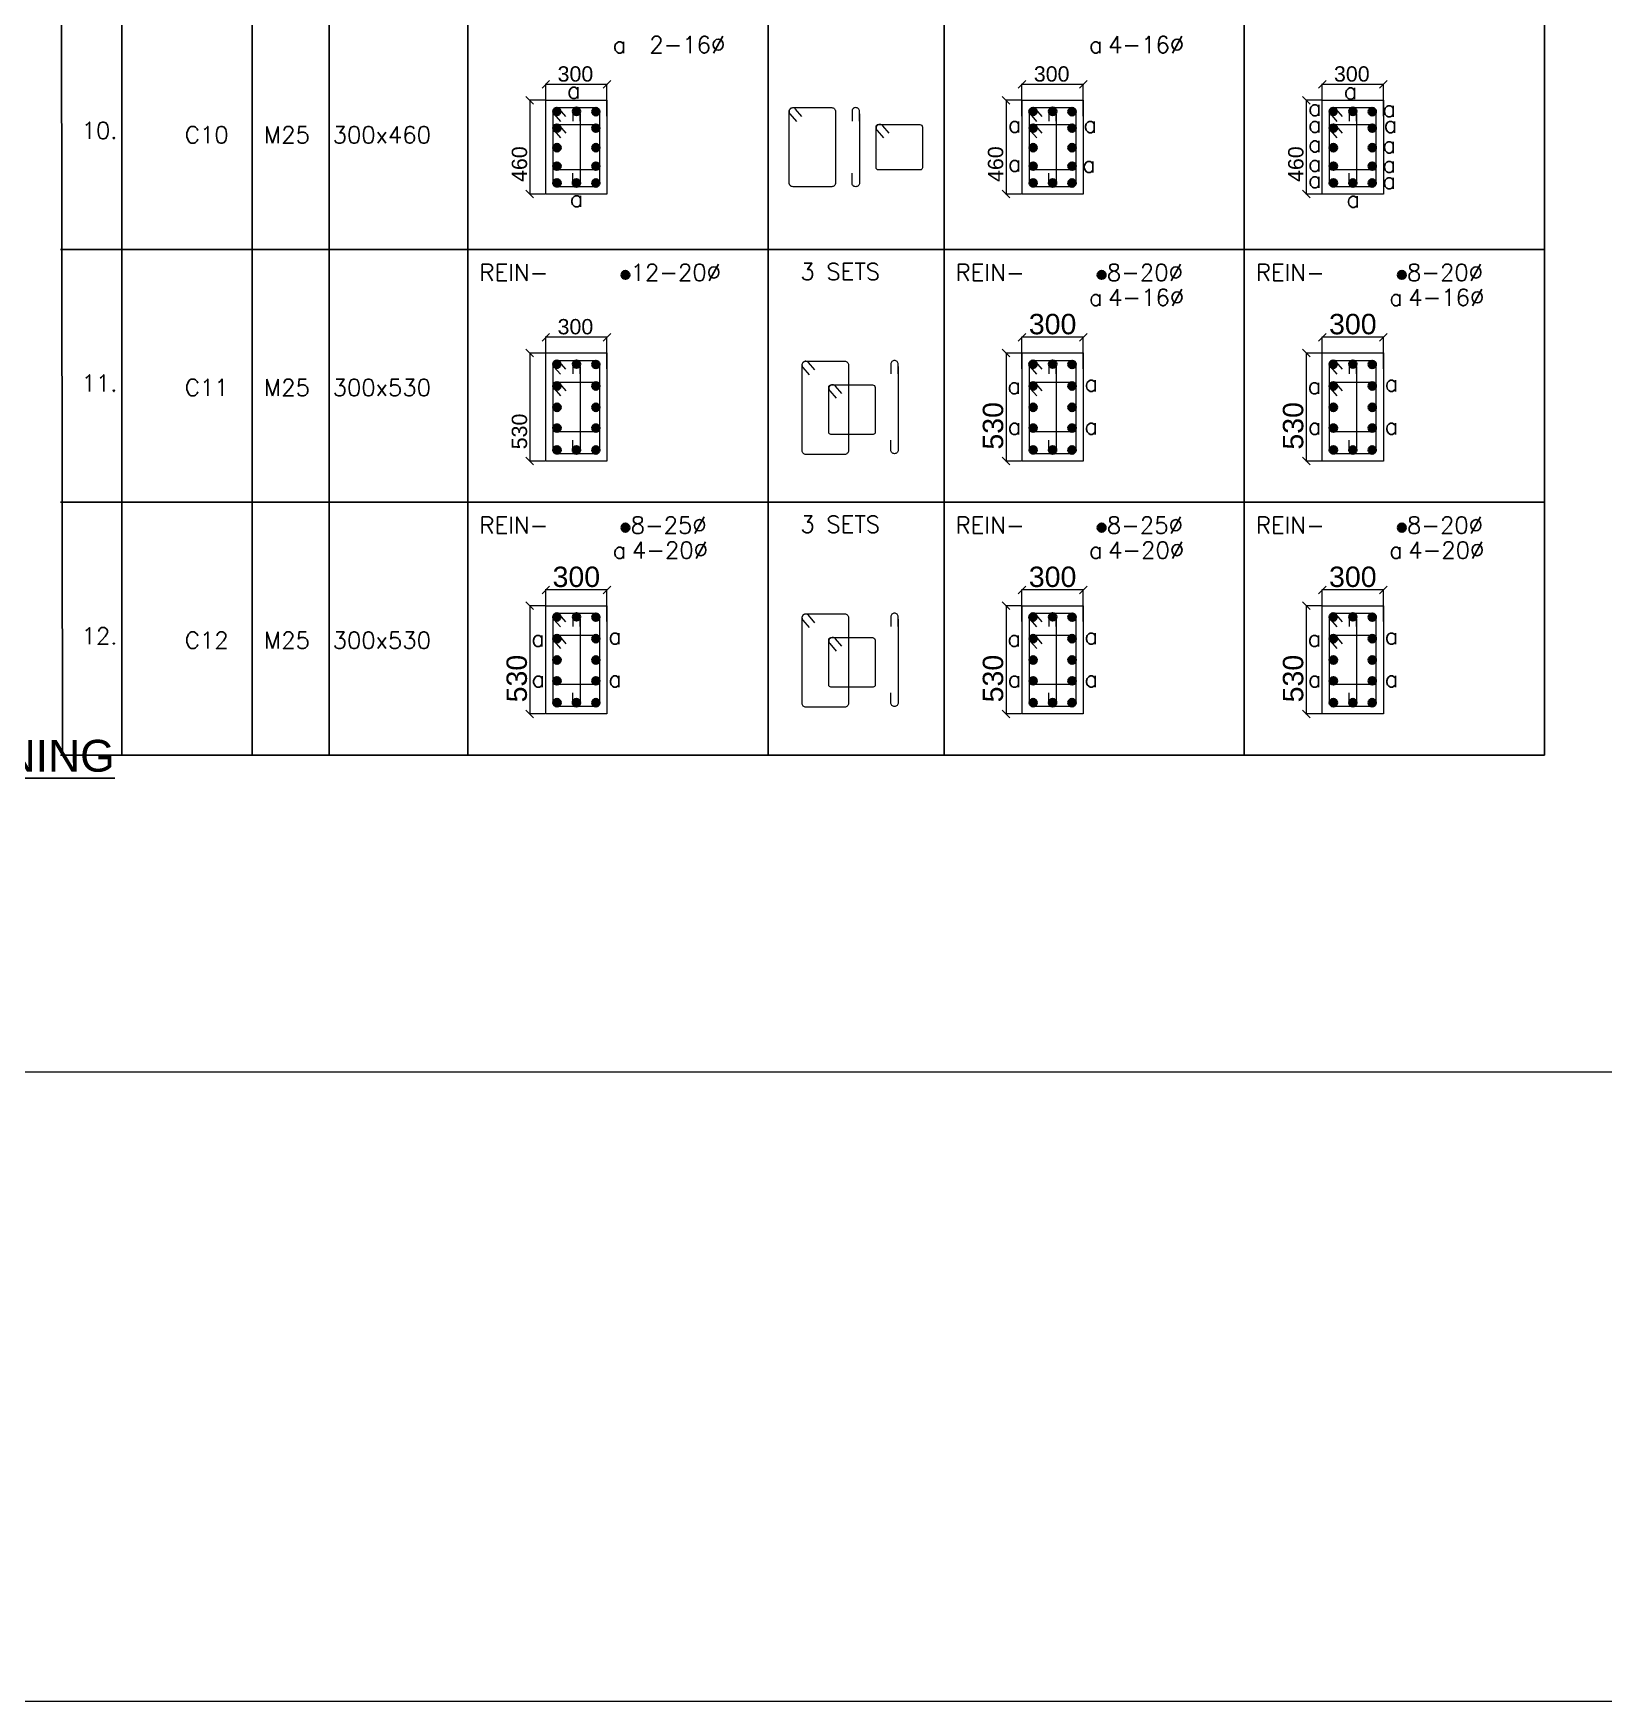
# Model space of a CAD drawing. Header units: inches. Extents: x 719368 to 6315912, y -2624014 to 446967.
# Drawn here: x 5479625 to 5508823, y -2255132 to -2224106 of the extents above; entities that cross this region are included whole.
import ezdxf
from ezdxf.enums import TextEntityAlignment as Align

# ---------------------------------------------------------------- set-up
doc = ezdxf.new("R2010")
doc.units = ezdxf.units.IN
doc.header["$LTSCALE"] = 20
doc.header["$MEASUREMENT"] = 0
doc.header["$PDMODE"] = 3
doc.linetypes.add('DASHED2', pattern=[0.375, 0.25, -0.125])
doc.layers.get('Defpoints').update_dxf_attribs({"lineweight": 25})
for name, color, linetype, lineweight in [('COLUMN', 2, 'Continuous', 25), ('COLUMN NO.', 3, 'Continuous', 15), ('DIM', 7, 'Continuous', 13), ('DIM.', 32, 'Continuous', 13), ('FORMET', 4, 'Continuous', 25), ('Sheet', 7, 'Continuous', 35), ('STAIR', 4, 'Continuous', 25), ('STEEL', 1, 'Continuous', 35), ('stirrups', 2, 'Continuous', 15), ('Text', 7, 'Continuous', 15), ('TEXT-20', 2, 'Continuous', 25), ('WALL', 1, 'Continuous', 18)]:
    doc.layers.add(name, color=color, linetype=linetype, lineweight=lineweight)
doc.styles.add('BOLD', font='arial.ttf')
doc.styles.add('ROMANS', font='romans.shx')
doc.dimstyles.new('Copy of S3', dxfattribs={"dimtxt": 200, "dimasz": 150, "dimexe": 5, "dimexo": 5, "dimgap": 50, "dimtad": 1, "dimjust": 1, "dimdec": 0, "dimzin": 3, "dimdsep": 46, "dimtxsty": 'BOLD', "dimblk1": 'OBLIQUE', "dimblk2": 'OBLIQUE', "dimsah": 1, "dimcen": 0.0625, "dimdle": 5, "dimclrd": 230, "dimclre": 251, "dimclrt": 2, "dimadec": 0, "dimazin": 0, "dimtfac": 1, "dimtdec": 0, "dimtix": 1, "dimtofl": 0, "dimtmove": 2, "dimatfit": 3, "dimfxl": 3, "dimtolj": 1, "dimtzin": 2, "dimlwd": -1, "dimlwe": -1, "dimarcsym": 0})

# ---------------------------------------------------------------- blocks, each defined once
blk = doc.blocks.new('d')
at = {"layer": 'STEEL'}
blk.add_hatch(color=256, dxfattribs=at).paths.add_polyline_path([(2, 0, 1), (-2, 0, 1)])
blk.add_lwpolyline([(-2, 0, 1), (2, 0, 1)], format="xyb", close=True, dxfattribs=at)
blk = doc.blocks.new('_Oblique')
at = {"layer": 'STAIR', "color": 0, "lineweight": -2}
blk.add_line((-0.5, -0.5), (0.5, 0.5), dxfattribs=at)
blk = doc.blocks.new('*D134')
at = {"layer": 'Defpoints', "color": 0, "transparency": 16777216}
for p in [(560522, -1041754), (559923, -1042070), (560522, -1042070)]:
    blk.add_point(p, dxfattribs=at)
at = {"layer": 'DIM', "color": 230, "transparency": 16777216}
blk.add_line((560527, -1041754), (559918, -1041754), dxfattribs=at)
at = {"layer": 'DIM', "color": 251, "linetype": 'DASHED2', "transparency": 16777216}
for p, q in [((559923, -1042065), (559923, -1041749)), ((560522, -1042065), (560522, -1041749))]:
    blk.add_line(p, q, dxfattribs=at)
at = {"layer": 'DIM', "color": 230, "transparency": 16777216, "xscale": 75, "yscale": 75, "zscale": 75, "rotation": 180}
blk.add_blockref('_Oblique', (559923, -1041754), dxfattribs=at)
at = {"layer": 'DIM', "color": 230, "transparency": 16777216, "xscale": 75, "yscale": 75, "zscale": 75}
blk.add_blockref('_Oblique', (560522, -1041754), dxfattribs=at)
at = {"layer": 'DIM', "color": 2, "transparency": 16777216, "insert": (560213, -1041652), "char_height": 150, "attachment_point": 5, "style": 'BOLD'}
blk.add_mtext('\\A1;300', dxfattribs=at)
blk = doc.blocks.new('*D135')
at = {"layer": 'Defpoints', "color": 0, "transparency": 16777216}
for p in [(559766, -1041908), (559923, -1041908), (559923, -1042829)]:
    blk.add_point(p, dxfattribs=at)
at = {"layer": 'DIM', "color": 251, "linetype": 'DASHED2', "transparency": 16777216}
for p, q in [((559918, -1041908), (559761, -1041908)), ((559918, -1042829), (559761, -1042829))]:
    blk.add_line(p, q, dxfattribs=at)
at = {"layer": 'DIM', "color": 230, "transparency": 16777216}
blk.add_line((559766, -1041903), (559766, -1042834), dxfattribs=at)
at = {"layer": 'DIM', "color": 230, "transparency": 16777216, "xscale": 75, "yscale": 75, "zscale": 75}
for p, rotation in [((559766, -1041908), 90), ((559766, -1042829), 270)]:
    blk.add_blockref('_Oblique', p, dxfattribs=dict(at, rotation=rotation))
at = {"layer": 'DIM', "color": 2, "transparency": 16777216, "insert": (559665, -1042535), "char_height": 150, "attachment_point": 5, "rotation": 90, "style": 'BOLD'}
blk.add_mtext('\\A1;460', dxfattribs=at)
blk = doc.blocks.new('*D136')
at = {"layer": 'Defpoints', "color": 0, "transparency": 16777216}
for p in [(565189, -1041754), (564589, -1042070), (565189, -1042070)]:
    blk.add_point(p, dxfattribs=at)
at = {"layer": 'DIM', "color": 230, "transparency": 16777216}
blk.add_line((565194, -1041754), (564584, -1041754), dxfattribs=at)
at = {"layer": 'DIM', "color": 251, "linetype": 'DASHED2', "transparency": 16777216}
for p, q in [((564589, -1042065), (564589, -1041749)), ((565189, -1042065), (565189, -1041749))]:
    blk.add_line(p, q, dxfattribs=at)
at = {"layer": 'DIM', "color": 230, "transparency": 16777216, "xscale": 75, "yscale": 75, "zscale": 75, "rotation": 180}
blk.add_blockref('_Oblique', (564589, -1041754), dxfattribs=at)
at = {"layer": 'DIM', "color": 230, "transparency": 16777216, "xscale": 75, "yscale": 75, "zscale": 75}
blk.add_blockref('_Oblique', (565189, -1041754), dxfattribs=at)
at = {"layer": 'DIM', "color": 2, "transparency": 16777216, "insert": (564880, -1041652), "char_height": 150, "attachment_point": 5, "style": 'BOLD'}
blk.add_mtext('\\A1;300', dxfattribs=at)
blk = doc.blocks.new('*D137')
at = {"layer": 'Defpoints', "color": 0, "transparency": 16777216}
for p in [(564433, -1041908), (564589, -1041908), (564589, -1042829)]:
    blk.add_point(p, dxfattribs=at)
at = {"layer": 'DIM', "color": 251, "linetype": 'DASHED2', "transparency": 16777216}
for p, q in [((564584, -1041908), (564428, -1041908)), ((564584, -1042829), (564428, -1042829))]:
    blk.add_line(p, q, dxfattribs=at)
at = {"layer": 'DIM', "color": 230, "transparency": 16777216}
blk.add_line((564433, -1041903), (564433, -1042834), dxfattribs=at)
at = {"layer": 'DIM', "color": 230, "transparency": 16777216, "xscale": 75, "yscale": 75, "zscale": 75}
for p, rotation in [((564433, -1041908), 90), ((564433, -1042829), 270)]:
    blk.add_blockref('_Oblique', p, dxfattribs=dict(at, rotation=rotation))
at = {"layer": 'DIM', "color": 2, "transparency": 16777216, "insert": (564331, -1042535), "char_height": 150, "attachment_point": 5, "rotation": 90, "style": 'BOLD'}
blk.add_mtext('\\A1;460', dxfattribs=at)
blk = doc.blocks.new('*D138')
at = {"layer": 'Defpoints', "color": 0, "transparency": 16777216}
for p in [(568131, -1041754), (567531, -1042070), (568131, -1042070)]:
    blk.add_point(p, dxfattribs=at)
at = {"layer": 'DIM', "color": 230, "transparency": 16777216}
blk.add_line((568136, -1041754), (567526, -1041754), dxfattribs=at)
at = {"layer": 'DIM', "color": 251, "linetype": 'DASHED2', "transparency": 16777216}
for p, q in [((567531, -1042065), (567531, -1041749)), ((568131, -1042065), (568131, -1041749))]:
    blk.add_line(p, q, dxfattribs=at)
at = {"layer": 'DIM', "color": 230, "transparency": 16777216, "xscale": 75, "yscale": 75, "zscale": 75, "rotation": 180}
blk.add_blockref('_Oblique', (567531, -1041754), dxfattribs=at)
at = {"layer": 'DIM', "color": 230, "transparency": 16777216, "xscale": 75, "yscale": 75, "zscale": 75}
blk.add_blockref('_Oblique', (568131, -1041754), dxfattribs=at)
at = {"layer": 'DIM', "color": 2, "transparency": 16777216, "insert": (567821, -1041652), "char_height": 150, "attachment_point": 5, "style": 'BOLD'}
blk.add_mtext('\\A1;300', dxfattribs=at)
blk = doc.blocks.new('*D139')
at = {"layer": 'Defpoints', "color": 0, "transparency": 16777216}
for p in [(567375, -1041908), (567531, -1041908), (567531, -1042829)]:
    blk.add_point(p, dxfattribs=at)
at = {"layer": 'DIM', "color": 251, "linetype": 'DASHED2', "transparency": 16777216}
for p, q in [((567526, -1041908), (567370, -1041908)), ((567526, -1042829), (567370, -1042829))]:
    blk.add_line(p, q, dxfattribs=at)
at = {"layer": 'DIM', "color": 230, "transparency": 16777216}
blk.add_line((567375, -1041903), (567375, -1042834), dxfattribs=at)
at = {"layer": 'DIM', "color": 230, "transparency": 16777216, "xscale": 75, "yscale": 75, "zscale": 75}
for p, rotation in [((567375, -1041908), 90), ((567375, -1042829), 270)]:
    blk.add_blockref('_Oblique', p, dxfattribs=dict(at, rotation=rotation))
at = {"layer": 'DIM', "color": 2, "transparency": 16777216, "insert": (567273, -1042535), "char_height": 150, "attachment_point": 5, "rotation": 90, "style": 'BOLD'}
blk.add_mtext('\\A1;460', dxfattribs=at)
blk = doc.blocks.new('*D140')
at = {"layer": 'Defpoints', "color": 0, "transparency": 16777216}
for p in [(560522, -1044231), (559923, -1044547), (560522, -1044547)]:
    blk.add_point(p, dxfattribs=at)
at = {"layer": 'DIM', "color": 230, "transparency": 16777216}
blk.add_line((560527, -1044231), (559918, -1044231), dxfattribs=at)
at = {"layer": 'DIM', "color": 251, "linetype": 'DASHED2', "transparency": 16777216}
for p, q in [((559923, -1044542), (559923, -1044226)), ((560522, -1044542), (560522, -1044226))]:
    blk.add_line(p, q, dxfattribs=at)
at = {"layer": 'DIM', "color": 230, "transparency": 16777216, "xscale": 75, "yscale": 75, "zscale": 75, "rotation": 180}
blk.add_blockref('_Oblique', (559923, -1044231), dxfattribs=at)
at = {"layer": 'DIM', "color": 230, "transparency": 16777216, "xscale": 75, "yscale": 75, "zscale": 75}
blk.add_blockref('_Oblique', (560522, -1044231), dxfattribs=at)
at = {"layer": 'DIM', "color": 2, "transparency": 16777216, "insert": (560213, -1044129), "char_height": 150, "attachment_point": 5, "style": 'BOLD'}
blk.add_mtext('\\A1;300', dxfattribs=at)
blk = doc.blocks.new('*D141')
at = {"layer": 'Defpoints', "color": 0, "transparency": 16777216}
for p in [(559766, -1044386), (559923, -1044386), (559923, -1045446)]:
    blk.add_point(p, dxfattribs=at)
at = {"layer": 'DIM', "color": 251, "linetype": 'DASHED2', "transparency": 16777216}
for p, q in [((559918, -1044386), (559761, -1044386)), ((559918, -1045446), (559761, -1045446))]:
    blk.add_line(p, q, dxfattribs=at)
at = {"layer": 'DIM', "color": 230, "transparency": 16777216}
blk.add_line((559766, -1044381), (559766, -1045451), dxfattribs=at)
at = {"layer": 'DIM', "color": 230, "transparency": 16777216, "xscale": 75, "yscale": 75, "zscale": 75}
for p, rotation in [((559766, -1044386), 90), ((559766, -1045446), 270)]:
    blk.add_blockref('_Oblique', p, dxfattribs=dict(at, rotation=rotation))
at = {"layer": 'DIM', "color": 2, "transparency": 16777216, "insert": (559665, -1045155), "char_height": 150, "attachment_point": 5, "rotation": 90, "style": 'BOLD'}
blk.add_mtext('\\A1;530', dxfattribs=at)
blk = doc.blocks.new('*D142')
at = {"layer": 'Defpoints', "color": 0, "transparency": 16777216}
for p in [(565189, -1044231), (564589, -1044547), (565189, -1044547)]:
    blk.add_point(p, dxfattribs=at)
at = {"layer": 'DIM', "color": 230, "transparency": 16777216}
blk.add_line((565194, -1044231), (564584, -1044231), dxfattribs=at)
at = {"layer": 'DIM', "color": 251, "linetype": 'DASHED2', "transparency": 16777216}
for p, q in [((564589, -1044542), (564589, -1044226)), ((565189, -1044542), (565189, -1044226))]:
    blk.add_line(p, q, dxfattribs=at)
at = {"layer": 'DIM', "color": 230, "transparency": 16777216, "xscale": 75, "yscale": 75, "zscale": 75, "rotation": 180}
blk.add_blockref('_Oblique', (564589, -1044231), dxfattribs=at)
at = {"layer": 'DIM', "color": 230, "transparency": 16777216, "xscale": 75, "yscale": 75, "zscale": 75}
blk.add_blockref('_Oblique', (565189, -1044231), dxfattribs=at)
at = {"layer": 'DIM', "color": 2, "transparency": 16777216, "insert": (564889, -1044104), "char_height": 200, "attachment_point": 5, "style": 'BOLD'}
blk.add_mtext('\\A1;300', dxfattribs=at)
blk = doc.blocks.new('*D143')
at = {"layer": 'Defpoints', "color": 0, "transparency": 16777216}
for p in [(564433, -1044386), (564589, -1044386), (564589, -1045446)]:
    blk.add_point(p, dxfattribs=at)
at = {"layer": 'DIM', "color": 251, "linetype": 'DASHED2', "transparency": 16777216}
for p, q in [((564584, -1044386), (564428, -1044386)), ((564584, -1045446), (564428, -1045446))]:
    blk.add_line(p, q, dxfattribs=at)
at = {"layer": 'DIM', "color": 230, "transparency": 16777216}
blk.add_line((564433, -1044381), (564433, -1045451), dxfattribs=at)
at = {"layer": 'DIM', "color": 230, "transparency": 16777216, "xscale": 75, "yscale": 75, "zscale": 75}
for p, rotation in [((564433, -1044386), 90), ((564433, -1045446), 270)]:
    blk.add_blockref('_Oblique', p, dxfattribs=dict(at, rotation=rotation))
at = {"layer": 'DIM', "color": 2, "transparency": 16777216, "insert": (564306, -1045100), "char_height": 200, "attachment_point": 5, "rotation": 90, "style": 'BOLD'}
blk.add_mtext('\\A1;530', dxfattribs=at)
blk = doc.blocks.new('*D144')
at = {"layer": 'Defpoints', "color": 0, "transparency": 16777216}
for p in [(568131, -1044231), (567531, -1044547), (568131, -1044547)]:
    blk.add_point(p, dxfattribs=at)
at = {"layer": 'DIM', "color": 230, "transparency": 16777216}
blk.add_line((568136, -1044231), (567526, -1044231), dxfattribs=at)
at = {"layer": 'DIM', "color": 251, "linetype": 'DASHED2', "transparency": 16777216}
for p, q in [((567531, -1044542), (567531, -1044226)), ((568131, -1044542), (568131, -1044226))]:
    blk.add_line(p, q, dxfattribs=at)
at = {"layer": 'DIM', "color": 230, "transparency": 16777216, "xscale": 75, "yscale": 75, "zscale": 75, "rotation": 180}
blk.add_blockref('_Oblique', (567531, -1044231), dxfattribs=at)
at = {"layer": 'DIM', "color": 230, "transparency": 16777216, "xscale": 75, "yscale": 75, "zscale": 75}
blk.add_blockref('_Oblique', (568131, -1044231), dxfattribs=at)
at = {"layer": 'DIM', "color": 2, "transparency": 16777216, "insert": (567831, -1044104), "char_height": 200, "attachment_point": 5, "style": 'BOLD'}
blk.add_mtext('\\A1;300', dxfattribs=at)
blk = doc.blocks.new('*D145')
at = {"layer": 'Defpoints', "color": 0, "transparency": 16777216}
for p in [(567375, -1044386), (567531, -1044386), (567531, -1045446)]:
    blk.add_point(p, dxfattribs=at)
at = {"layer": 'DIM', "color": 251, "linetype": 'DASHED2', "transparency": 16777216}
for p, q in [((567526, -1044386), (567370, -1044386)), ((567526, -1045446), (567370, -1045446))]:
    blk.add_line(p, q, dxfattribs=at)
at = {"layer": 'DIM', "color": 230, "transparency": 16777216}
blk.add_line((567375, -1044381), (567375, -1045451), dxfattribs=at)
at = {"layer": 'DIM', "color": 230, "transparency": 16777216, "xscale": 75, "yscale": 75, "zscale": 75}
for p, rotation in [((567375, -1044386), 90), ((567375, -1045446), 270)]:
    blk.add_blockref('_Oblique', p, dxfattribs=dict(at, rotation=rotation))
at = {"layer": 'DIM', "color": 2, "transparency": 16777216, "insert": (567247, -1045100), "char_height": 200, "attachment_point": 5, "rotation": 90, "style": 'BOLD'}
blk.add_mtext('\\A1;530', dxfattribs=at)
blk = doc.blocks.new('*D146')
at = {"layer": 'Defpoints', "color": 0, "transparency": 16777216}
for p in [(560522, -1046708), (559923, -1047024), (560522, -1047024)]:
    blk.add_point(p, dxfattribs=at)
at = {"layer": 'DIM', "color": 230, "transparency": 16777216}
blk.add_line((560527, -1046708), (559918, -1046708), dxfattribs=at)
at = {"layer": 'DIM', "color": 251, "linetype": 'DASHED2', "transparency": 16777216}
for p, q in [((559923, -1047019), (559923, -1046703)), ((560522, -1047019), (560522, -1046703))]:
    blk.add_line(p, q, dxfattribs=at)
at = {"layer": 'DIM', "color": 230, "transparency": 16777216, "xscale": 75, "yscale": 75, "zscale": 75, "rotation": 180}
blk.add_blockref('_Oblique', (559923, -1046708), dxfattribs=at)
at = {"layer": 'DIM', "color": 230, "transparency": 16777216, "xscale": 75, "yscale": 75, "zscale": 75}
blk.add_blockref('_Oblique', (560522, -1046708), dxfattribs=at)
at = {"layer": 'DIM', "color": 2, "transparency": 16777216, "insert": (560222, -1046581), "char_height": 200, "attachment_point": 5, "style": 'BOLD'}
blk.add_mtext('\\A1;300', dxfattribs=at)
blk = doc.blocks.new('*D147')
at = {"layer": 'Defpoints', "color": 0, "transparency": 16777216}
for p in [(559766, -1046863), (559923, -1046863), (559923, -1047923)]:
    blk.add_point(p, dxfattribs=at)
at = {"layer": 'DIM', "color": 251, "linetype": 'DASHED2', "transparency": 16777216}
for p, q in [((559918, -1046863), (559761, -1046863)), ((559918, -1047923), (559761, -1047923))]:
    blk.add_line(p, q, dxfattribs=at)
at = {"layer": 'DIM', "color": 230, "transparency": 16777216}
blk.add_line((559766, -1046858), (559766, -1047928), dxfattribs=at)
at = {"layer": 'DIM', "color": 230, "transparency": 16777216, "xscale": 75, "yscale": 75, "zscale": 75}
for p, rotation in [((559766, -1046863), 90), ((559766, -1047923), 270)]:
    blk.add_blockref('_Oblique', p, dxfattribs=dict(at, rotation=rotation))
at = {"layer": 'DIM', "color": 2, "transparency": 16777216, "insert": (559639, -1047577), "char_height": 200, "attachment_point": 5, "rotation": 90, "style": 'BOLD'}
blk.add_mtext('\\A1;530', dxfattribs=at)
blk = doc.blocks.new('*D148')
at = {"layer": 'Defpoints', "color": 0, "transparency": 16777216}
for p in [(565189, -1046708), (564589, -1047024), (565189, -1047024)]:
    blk.add_point(p, dxfattribs=at)
at = {"layer": 'DIM', "color": 230, "transparency": 16777216}
blk.add_line((565194, -1046708), (564584, -1046708), dxfattribs=at)
at = {"layer": 'DIM', "color": 251, "linetype": 'DASHED2', "transparency": 16777216}
for p, q in [((564589, -1047019), (564589, -1046703)), ((565189, -1047019), (565189, -1046703))]:
    blk.add_line(p, q, dxfattribs=at)
at = {"layer": 'DIM', "color": 230, "transparency": 16777216, "xscale": 75, "yscale": 75, "zscale": 75, "rotation": 180}
blk.add_blockref('_Oblique', (564589, -1046708), dxfattribs=at)
at = {"layer": 'DIM', "color": 230, "transparency": 16777216, "xscale": 75, "yscale": 75, "zscale": 75}
blk.add_blockref('_Oblique', (565189, -1046708), dxfattribs=at)
at = {"layer": 'DIM', "color": 2, "transparency": 16777216, "insert": (564889, -1046581), "char_height": 200, "attachment_point": 5, "style": 'BOLD'}
blk.add_mtext('\\A1;300', dxfattribs=at)
blk = doc.blocks.new('*D149')
at = {"layer": 'Defpoints', "color": 0, "transparency": 16777216}
for p in [(564433, -1046863), (564589, -1046863), (564589, -1047923)]:
    blk.add_point(p, dxfattribs=at)
at = {"layer": 'DIM', "color": 251, "linetype": 'DASHED2', "transparency": 16777216}
for p, q in [((564584, -1046863), (564428, -1046863)), ((564584, -1047923), (564428, -1047923))]:
    blk.add_line(p, q, dxfattribs=at)
at = {"layer": 'DIM', "color": 230, "transparency": 16777216}
blk.add_line((564433, -1046858), (564433, -1047928), dxfattribs=at)
at = {"layer": 'DIM', "color": 230, "transparency": 16777216, "xscale": 75, "yscale": 75, "zscale": 75}
for p, rotation in [((564433, -1046863), 90), ((564433, -1047923), 270)]:
    blk.add_blockref('_Oblique', p, dxfattribs=dict(at, rotation=rotation))
at = {"layer": 'DIM', "color": 2, "transparency": 16777216, "insert": (564306, -1047577), "char_height": 200, "attachment_point": 5, "rotation": 90, "style": 'BOLD'}
blk.add_mtext('\\A1;530', dxfattribs=at)
blk = doc.blocks.new('*D150')
at = {"layer": 'Defpoints', "color": 0, "transparency": 16777216}
for p in [(568131, -1046708), (567531, -1047024), (568131, -1047024)]:
    blk.add_point(p, dxfattribs=at)
at = {"layer": 'DIM', "color": 230, "transparency": 16777216}
blk.add_line((568136, -1046708), (567526, -1046708), dxfattribs=at)
at = {"layer": 'DIM', "color": 251, "linetype": 'DASHED2', "transparency": 16777216}
for p, q in [((567531, -1047019), (567531, -1046703)), ((568131, -1047019), (568131, -1046703))]:
    blk.add_line(p, q, dxfattribs=at)
at = {"layer": 'DIM', "color": 230, "transparency": 16777216, "xscale": 75, "yscale": 75, "zscale": 75, "rotation": 180}
blk.add_blockref('_Oblique', (567531, -1046708), dxfattribs=at)
at = {"layer": 'DIM', "color": 230, "transparency": 16777216, "xscale": 75, "yscale": 75, "zscale": 75}
blk.add_blockref('_Oblique', (568131, -1046708), dxfattribs=at)
at = {"layer": 'DIM', "color": 2, "transparency": 16777216, "insert": (567831, -1046581), "char_height": 200, "attachment_point": 5, "style": 'BOLD'}
blk.add_mtext('\\A1;300', dxfattribs=at)
blk = doc.blocks.new('*D151')
at = {"layer": 'Defpoints', "color": 0, "transparency": 16777216}
for p in [(567375, -1046863), (567531, -1046863), (567531, -1047923)]:
    blk.add_point(p, dxfattribs=at)
at = {"layer": 'DIM', "color": 251, "linetype": 'DASHED2', "transparency": 16777216}
for p, q in [((567526, -1046863), (567370, -1046863)), ((567526, -1047923), (567370, -1047923))]:
    blk.add_line(p, q, dxfattribs=at)
at = {"layer": 'DIM', "color": 230, "transparency": 16777216}
blk.add_line((567375, -1046858), (567375, -1047928), dxfattribs=at)
at = {"layer": 'DIM', "color": 230, "transparency": 16777216, "xscale": 75, "yscale": 75, "zscale": 75}
for p, rotation in [((567375, -1046863), 90), ((567375, -1047923), 270)]:
    blk.add_blockref('_Oblique', p, dxfattribs=dict(at, rotation=rotation))
at = {"layer": 'DIM', "color": 2, "transparency": 16777216, "insert": (567247, -1047577), "char_height": 200, "attachment_point": 5, "rotation": 90, "style": 'BOLD'}
blk.add_mtext('\\A1;530', dxfattribs=at)
blk = doc.blocks.new('COLU')
at = {"layer": 'TEXT-20', "style": 'BOLD'}
blk.add_text('%%U(TYPICAL) DETAIL OF SPECIAL CONFINING', height=336.6, dxfattribs=at).set_placement((327983.188, -609478.052), align=Align.MIDDLE_CENTER)
blk = doc.blocks.new('cs')
at = {"layer": 'FORMET', "color": 4, "ltscale": 200}
for p, q in [((555140.7, -1017819.9), (555187.8, -1048326.3)), ((563825.2, -1017819.9), (563825.2, -1048326.3)), ((566767.1, -1017819.9), (566767.1, -1048326.3)), ((569709, -1017819.9), (569709, -1048326.3)), ((555768.5, -1018601.5), (555768.5, -1048326.3)), ((557043.7, -1018601.5), (557043.7, -1048326.3)), ((557801, -1018601.5), (557801, -1048326.3)), ((559158.7, -1018601.5), (559158.7, -1048326.3)), ((562100.6, -1018601.5), (562100.6, -1048326.3)), ((555165.7, -1043372.1), (569709, -1043372.1)), ((555165.7, -1043372.1), (569709, -1043372.1)), ((555165.7, -1043372.1), (569709, -1043372.1)), ((555165.7, -1045849.2), (569709, -1045849.2)), ((555165.7, -1048326.3), (569709, -1048326.3))]:
    blk.add_line(p, q, dxfattribs=at)
at = {"layer": 'stirrups', "color": 5}
for p, q in [((560258.9, -1042041.7), (560258.9, -1042719.5)), ((562996.2, -1042041.7), (562996.2, -1042719.5)), ((564925.5, -1042041.7), (564925.5, -1042719.5)), ((567867.4, -1042041.7), (567867.4, -1042719.5)), ((560258.9, -1044518.8), (560258.9, -1045336.6)), ((563376.5, -1044518.8), (563376.5, -1045336.6)), ((564925.5, -1044518.8), (564925.5, -1045336.6)), ((567867.4, -1044518.8), (567867.4, -1045336.6)), ((560258.9, -1046995.8), (560258.9, -1047813.6)), ((563376.5, -1046995.8), (563376.5, -1047813.6)), ((564925.5, -1046995.8), (564925.5, -1047813.6)), ((567867.4, -1046995.8), (567867.4, -1047813.6))]:
    blk.add_line(p, q, dxfattribs=at)
for points in [[(560120.6, -1042068.2), (560058.4, -1041995.6, 0.4142136), (560007, -1041991.7), (560007, -1041991.7, 0.4142136), (560003, -1042043.1), (560065.3, -1042115.7)], [(560258.9, -1042113.5), (560258.9, -1042017.8, 0.4142136), (560222.5, -1041981.4), (560222.5, -1041981.4, 0.4142136), (560186, -1042017.8), (560186, -1042113.5)], [(562433.2, -1042068.2), (562371, -1041995.6, 0.4142136), (562319.6, -1041991.7), (562319.6, -1041991.7, 0.4142136), (562315.6, -1042043.1), (562377.9, -1042115.7)], [(562996.2, -1042113.5), (562996.2, -1042017.8, 0.4142136), (562959.8, -1041981.4), (562959.8, -1041981.4, 0.4142136), (562923.3, -1042017.8), (562923.3, -1042113.5)], [(564787.2, -1042068.2), (564724.9, -1041995.6, 0.4142136), (564673.5, -1041991.7), (564673.5, -1041991.7, 0.4142136), (564669.6, -1042043.1), (564731.8, -1042115.7)], [(564925.5, -1042113.5), (564925.5, -1042017.8, 0.4142136), (564889, -1041981.4), (564889, -1041981.4, 0.4142136), (564852.6, -1042017.8), (564852.6, -1042113.5)], [(567729.1, -1042068.2), (567666.8, -1041995.6, 0.4142136), (567615.4, -1041991.7), (567615.4, -1041991.7, 0.4142136), (567611.5, -1042043.1), (567673.7, -1042115.7)], [(567867.4, -1042113.5), (567867.4, -1042017.8, 0.4142136), (567830.9, -1041981.4), (567830.9, -1041981.4, 0.4142136), (567794.5, -1042017.8), (567794.5, -1042113.5)], [(560121.8, -1042230.7), (560059.6, -1042158.2, 0.4142136), (560008.2, -1042154.2), (560008.2, -1042154.2, 0.4142136), (560004.2, -1042205.6), (560066.5, -1042278.2)], [(563286.4, -1042230.7), (563224.2, -1042158.2, 0.4142136), (563172.8, -1042154.2), (563172.8, -1042154.2, 0.4142136), (563168.8, -1042205.6), (563231.1, -1042278.2)], [(564788.4, -1042230.7), (564726.1, -1042158.2, 0.4142136), (564674.7, -1042154.2), (564674.7, -1042154.2, 0.4142136), (564670.8, -1042205.6), (564733.1, -1042278.2)], [(567730.3, -1042230.7), (567668, -1042158.2, 0.4142136), (567616.6, -1042154.2), (567616.6, -1042154.2, 0.4142136), (567612.7, -1042205.6), (567674.9, -1042278.2)], [(560258.9, -1042623.9), (560258.9, -1042719.5, -0.4142136), (560222.5, -1042755.9), (560222.5, -1042755.9, -0.4142136), (560186, -1042719.5), (560186, -1042623.9)], [(562996.2, -1042623.9), (562996.2, -1042719.5, -0.4142136), (562959.8, -1042755.9), (562959.8, -1042755.9, -0.4142136), (562923.3, -1042719.5), (562923.3, -1042623.9)], [(564925.5, -1042623.9), (564925.5, -1042719.5, -0.4142136), (564889, -1042755.9), (564889, -1042755.9, -0.4142136), (564852.6, -1042719.5), (564852.6, -1042623.9)], [(567867.4, -1042623.9), (567867.4, -1042719.5, -0.4142136), (567830.9, -1042755.9), (567830.9, -1042755.9, -0.4142136), (567794.5, -1042719.5), (567794.5, -1042623.9)], [(560120.6, -1044545.3), (560058.4, -1044472.7, 0.4142136), (560007, -1044468.7), (560007, -1044468.7, 0.4142136), (560003, -1044520.1), (560065.3, -1044592.7)], [(560258.9, -1044590.5), (560258.9, -1044494.9, 0.4142136), (560222.5, -1044458.5), (560222.5, -1044458.5, 0.4142136), (560186, -1044494.9), (560186, -1044590.5)], [(562559.5, -1044552.4), (562497.3, -1044479.8, 0.4142136), (562445.9, -1044475.9), (562445.9, -1044475.9, 0.4142136), (562441.9, -1044527.3), (562504.2, -1044599.8)], [(563376.5, -1044590.5), (563376.5, -1044494.9, 0.4142136), (563340.1, -1044458.5), (563340.1, -1044458.5, 0.4142136), (563303.6, -1044494.9), (563303.6, -1044590.5)], [(564787.2, -1044545.3), (564724.9, -1044472.7, 0.4142136), (564673.5, -1044468.7), (564673.5, -1044468.7, 0.4142136), (564669.6, -1044520.1), (564731.8, -1044592.7)], [(564925.5, -1044590.5), (564925.5, -1044494.9, 0.4142136), (564889, -1044458.5), (564889, -1044458.5, 0.4142136), (564852.6, -1044494.9), (564852.6, -1044590.5)], [(567729.1, -1044545.3), (567666.8, -1044472.7, 0.4142136), (567615.4, -1044468.7), (567615.4, -1044468.7, 0.4142136), (567611.5, -1044520.1), (567673.7, -1044592.7)], [(567867.4, -1044590.5), (567867.4, -1044494.9, 0.4142136), (567830.9, -1044458.5), (567830.9, -1044458.5, 0.4142136), (567794.5, -1044494.9), (567794.5, -1044590.5)], [(560121.8, -1044757.8), (560059.6, -1044685.2, 0.4142136), (560008.2, -1044681.3), (560008.2, -1044681.3, 0.4142136), (560004.2, -1044732.7), (560066.5, -1044805.3)], [(562822.6, -1044782.8), (562760.4, -1044710.2, 0.4142136), (562709, -1044706.3), (562709, -1044706.3, 0.4142136), (562705, -1044757.7), (562767.3, -1044830.3)], [(564788.4, -1044757.8), (564726.1, -1044685.2, 0.4142136), (564674.7, -1044681.3), (564674.7, -1044681.3, 0.4142136), (564670.8, -1044732.7), (564733.1, -1044805.3)], [(567730.3, -1044757.8), (567668, -1044685.2, 0.4142136), (567616.6, -1044681.3), (567616.6, -1044681.3, 0.4142136), (567612.7, -1044732.7), (567674.9, -1044805.3)], [(560258.9, -1045240.9), (560258.9, -1045336.6, -0.4142136), (560222.5, -1045373), (560222.5, -1045373, -0.4142136), (560186, -1045336.6), (560186, -1045240.9)], [(563376.5, -1045240.9), (563376.5, -1045336.6, -0.4142136), (563340.1, -1045373), (563340.1, -1045373, -0.4142136), (563303.6, -1045336.6), (563303.6, -1045240.9)], [(564925.5, -1045240.9), (564925.5, -1045336.6, -0.4142136), (564889, -1045373), (564889, -1045373, -0.4142136), (564852.6, -1045336.6), (564852.6, -1045240.9)], [(567867.4, -1045240.9), (567867.4, -1045336.6, -0.4142136), (567830.9, -1045373), (567830.9, -1045373, -0.4142136), (567794.5, -1045336.6), (567794.5, -1045240.9)], [(560120.6, -1047022.3), (560058.4, -1046949.7, 0.4142136), (560007, -1046945.8), (560007, -1046945.8, 0.4142136), (560003, -1046997.2), (560065.3, -1047069.8)], [(560258.9, -1047067.6), (560258.9, -1046972, 0.4142136), (560222.5, -1046935.5), (560222.5, -1046935.5, 0.4142136), (560186, -1046972), (560186, -1047067.6)], [(562559.5, -1047029.4), (562497.3, -1046956.9, 0.4142136), (562445.9, -1046952.9), (562445.9, -1046952.9, 0.4142136), (562441.9, -1047004.3), (562504.2, -1047076.9)], [(563376.5, -1047067.6), (563376.5, -1046972, 0.4142136), (563340.1, -1046935.5), (563340.1, -1046935.5, 0.4142136), (563303.6, -1046972), (563303.6, -1047067.6)], [(564787.2, -1047022.3), (564724.9, -1046949.7, 0.4142136), (564673.5, -1046945.8), (564673.5, -1046945.8, 0.4142136), (564669.6, -1046997.2), (564731.8, -1047069.8)], [(564925.5, -1047067.6), (564925.5, -1046972, 0.4142136), (564889, -1046935.5), (564889, -1046935.5, 0.4142136), (564852.6, -1046972), (564852.6, -1047067.6)], [(567729.1, -1047022.3), (567666.8, -1046949.7, 0.4142136), (567615.4, -1046945.8), (567615.4, -1046945.8, 0.4142136), (567611.5, -1046997.2), (567673.7, -1047069.8)], [(567867.4, -1047067.6), (567867.4, -1046972, 0.4142136), (567830.9, -1046935.5), (567830.9, -1046935.5, 0.4142136), (567794.5, -1046972), (567794.5, -1047067.6)], [(560121.8, -1047234.9), (560059.6, -1047162.3, 0.4142136), (560008.2, -1047158.4), (560008.2, -1047158.4, 0.4142136), (560004.2, -1047209.8), (560066.5, -1047282.3)], [(562822.6, -1047259.9), (562760.4, -1047187.3, 0.4142136), (562709, -1047183.3), (562709, -1047183.3, 0.4142136), (562705, -1047234.7), (562767.3, -1047307.3)], [(564788.4, -1047234.9), (564726.1, -1047162.3, 0.4142136), (564674.7, -1047158.4), (564674.7, -1047158.4, 0.4142136), (564670.8, -1047209.8), (564733.1, -1047282.3)], [(567730.3, -1047234.9), (567668, -1047162.3, 0.4142136), (567616.6, -1047158.4), (567616.6, -1047158.4, 0.4142136), (567612.7, -1047209.8), (567674.9, -1047282.3)], [(560258.9, -1047718), (560258.9, -1047813.6, -0.4142136), (560222.5, -1047850.1), (560222.5, -1047850.1, -0.4142136), (560186, -1047813.6), (560186, -1047718)], [(563376.5, -1047718), (563376.5, -1047813.6, -0.4142136), (563340.1, -1047850.1), (563340.1, -1047850.1, -0.4142136), (563303.6, -1047813.6), (563303.6, -1047718)], [(564925.5, -1047718), (564925.5, -1047813.6, -0.4142136), (564889, -1047850.1), (564889, -1047850.1, -0.4142136), (564852.6, -1047813.6), (564852.6, -1047718)], [(567867.4, -1047718), (567867.4, -1047813.6, -0.4142136), (567830.9, -1047850.1), (567830.9, -1047850.1, -0.4142136), (567794.5, -1047813.6), (567794.5, -1047718)]]:
    blk.add_lwpolyline(points, format="xyb", dxfattribs=at)
for points in [[(560032.5, -1041981.4), (560412.5, -1041981.4, -0.4142136), (560449.4, -1042018.3), (560449.4, -1042719, -0.4142136), (560412.5, -1042755.9), (560032.5, -1042755.9, -0.4142136), (559995.5, -1042719), (559995.5, -1042018.3, -0.4142136)], [(562345.1, -1041981.4), (562725.1, -1041981.4, -0.4142136), (562762, -1042018.3), (562762, -1042719, -0.4142136), (562725.1, -1042755.9), (562345.1, -1042755.9, -0.4142136), (562308.2, -1042719), (562308.2, -1042018.3, -0.4142136)], [(564699, -1041981.4), (565079, -1041981.4, -0.4142136), (565116, -1042018.3), (565116, -1042719, -0.4142136), (565079, -1042755.9), (564699, -1042755.9, -0.4142136), (564662.1, -1042719), (564662.1, -1042018.3, -0.4142136)], [(567640.9, -1041981.4), (568020.9, -1041981.4, -0.4142136), (568057.9, -1042018.3), (568057.9, -1042719, -0.4142136), (568020.9, -1042755.9), (567640.9, -1042755.9, -0.4142136), (567604, -1042719), (567604, -1042018.3, -0.4142136)], [(560015.5, -1042146.2), (560424.4, -1042146.2, -0.4142136), (560449.4, -1042171.2), (560449.4, -1042571.1, -0.4142136), (560429.4, -1042591.1), (560015.5, -1042591.1, -0.4142136), (559995.5, -1042571.1), (559995.5, -1042166.2, -0.4142136)], [(563180.1, -1042146.2), (563589, -1042146.2, -0.4142136), (563614, -1042171.2), (563614, -1042571.1, -0.4142136), (563594, -1042591.1), (563180.1, -1042591.1, -0.4142136), (563160.1, -1042571.1), (563160.1, -1042166.2, -0.4142136)], [(564682.1, -1042146.2), (565091, -1042146.2, -0.4142136), (565116, -1042171.2), (565116, -1042571.1, -0.4142136), (565096, -1042591.1), (564682.1, -1042591.1, -0.4142136), (564662.1, -1042571.1), (564662.1, -1042166.2, -0.4142136)], [(567624, -1042146.2), (568032.9, -1042146.2, -0.4142136), (568057.9, -1042171.2), (568057.9, -1042571.1, -0.4142136), (568037.9, -1042591.1), (567624, -1042591.1, -0.4142136), (567604, -1042571.1), (567604, -1042166.2, -0.4142136)], [(560032.5, -1044458.5), (560412.5, -1044458.5, -0.4142136), (560449.4, -1044495.4), (560449.4, -1045336.1, -0.4142136), (560412.5, -1045373), (560032.5, -1045373, -0.4142136), (559995.5, -1045336.1), (559995.5, -1044495.4, -0.4142136)], [(562471.4, -1044465.6), (562851.4, -1044465.6, -0.4142136), (562888.3, -1044502.5), (562888.3, -1045343.2, -0.4142136), (562851.4, -1045380.1), (562471.4, -1045380.1, -0.4142136), (562434.5, -1045343.2), (562434.5, -1044502.5, -0.4142136)], [(564699, -1044458.5), (565079, -1044458.5, -0.4142136), (565116, -1044495.4), (565116, -1045336.1, -0.4142136), (565079, -1045373), (564699, -1045373, -0.4142136), (564662.1, -1045336.1), (564662.1, -1044495.4, -0.4142136)], [(567640.9, -1044458.5), (568020.9, -1044458.5, -0.4142136), (568057.9, -1044495.4), (568057.9, -1045336.1, -0.4142136), (568020.9, -1045373), (567640.9, -1045373, -0.4142136), (567604, -1045336.1), (567604, -1044495.4, -0.4142136)], [(560015.5, -1044673.2), (560424.4, -1044673.2, -0.4142136), (560449.4, -1044698.2), (560449.4, -1045138.2, -0.4142136), (560429.4, -1045158.2), (560015.5, -1045158.2, -0.4142136), (559995.5, -1045138.2), (559995.5, -1044693.2, -0.4142136)], [(562716.3, -1044698.2), (563125.2, -1044698.2, -0.4142136), (563150.2, -1044723.2), (563150.2, -1045163.2, -0.4142136), (563130.2, -1045183.2), (562716.3, -1045183.2, -0.4142136), (562696.3, -1045163.2), (562696.3, -1044718.2, -0.4142136)], [(564682.1, -1044673.2), (565091, -1044673.2, -0.4142136), (565116, -1044698.2), (565116, -1045138.2, -0.4142136), (565096, -1045158.2), (564682.1, -1045158.2, -0.4142136), (564662.1, -1045138.2), (564662.1, -1044693.2, -0.4142136)], [(567624, -1044673.2), (568032.9, -1044673.2, -0.4142136), (568057.9, -1044698.2), (568057.9, -1045138.2, -0.4142136), (568037.9, -1045158.2), (567624, -1045158.2, -0.4142136), (567604, -1045138.2), (567604, -1044693.2, -0.4142136)], [(560032.5, -1046935.5), (560412.5, -1046935.5, -0.4142136), (560449.4, -1046972.5), (560449.4, -1047813.1, -0.4142136), (560412.5, -1047850.1), (560032.5, -1047850.1, -0.4142136), (559995.5, -1047813.1), (559995.5, -1046972.5, -0.4142136)], [(562471.4, -1046942.6), (562851.4, -1046942.6, -0.4142136), (562888.3, -1046979.6), (562888.3, -1047820.2, -0.4142136), (562851.4, -1047857.2), (562471.4, -1047857.2, -0.4142136), (562434.5, -1047820.2), (562434.5, -1046979.6, -0.4142136)], [(564699, -1046935.5), (565079, -1046935.5, -0.4142136), (565116, -1046972.5), (565116, -1047813.1, -0.4142136), (565079, -1047850.1), (564699, -1047850.1, -0.4142136), (564662.1, -1047813.1), (564662.1, -1046972.5, -0.4142136)], [(567640.9, -1046935.5), (568020.9, -1046935.5, -0.4142136), (568057.9, -1046972.5), (568057.9, -1047813.1, -0.4142136), (568020.9, -1047850.1), (567640.9, -1047850.1, -0.4142136), (567604, -1047813.1), (567604, -1046972.5, -0.4142136)], [(560015.5, -1047150.3), (560424.4, -1047150.3, -0.4142136), (560449.4, -1047175.3), (560449.4, -1047615.3, -0.4142136), (560429.4, -1047635.3), (560015.5, -1047635.3, -0.4142136), (559995.5, -1047615.3), (559995.5, -1047170.3, -0.4142136)], [(562716.3, -1047175.3), (563125.2, -1047175.3, -0.4142136), (563150.2, -1047200.3), (563150.2, -1047640.3, -0.4142136), (563130.2, -1047660.3), (562716.3, -1047660.3, -0.4142136), (562696.3, -1047640.3), (562696.3, -1047195.3, -0.4142136)], [(564682.1, -1047150.3), (565091, -1047150.3, -0.4142136), (565116, -1047175.3), (565116, -1047615.3, -0.4142136), (565096, -1047635.3), (564682.1, -1047635.3, -0.4142136), (564662.1, -1047615.3), (564662.1, -1047170.3, -0.4142136)], [(567624, -1047150.3), (568032.9, -1047150.3, -0.4142136), (568057.9, -1047175.3), (568057.9, -1047615.3, -0.4142136), (568037.9, -1047635.3), (567624, -1047635.3, -0.4142136), (567604, -1047615.3), (567604, -1047170.3, -0.4142136)]]:
    blk.add_lwpolyline(points, format="xyb", close=True, dxfattribs=at)
at = {"layer": 'WALL'}
for points in [[(559922.6, -1041908.5), (560522.3, -1041908.5), (560522.3, -1042828.8), (559922.6, -1042828.8)], [(564589.2, -1041908.5), (565188.9, -1041908.5), (565188.9, -1042828.8), (564589.2, -1042828.8)], [(567531.1, -1041908.5), (568130.8, -1041908.5), (568130.8, -1042828.8), (567531.1, -1042828.8)], [(559922.6, -1044385.6), (560522.3, -1044385.6), (560522.3, -1045445.9), (559922.6, -1045445.9)], [(564589.2, -1044385.6), (565188.9, -1044385.6), (565188.9, -1045445.9), (564589.2, -1045445.9)], [(567531.1, -1044385.6), (568130.8, -1044385.6), (568130.8, -1045445.9), (567531.1, -1045445.9)], [(559922.6, -1046862.6), (560522.3, -1046862.6), (560522.3, -1047923), (559922.6, -1047923)], [(564589.2, -1046862.6), (565188.9, -1046862.6), (565188.9, -1047923), (564589.2, -1047923)], [(567531.1, -1046862.6), (568130.8, -1046862.6), (568130.8, -1047923), (567531.1, -1047923)]]:
    blk.add_lwpolyline(points, close=True, dxfattribs=at)
at = {"layer": 'DIM.', "xscale": 18.22500000009313, "yscale": 18.22500000009313, "zscale": 18.22500000009313}
for p in [(560030.7, -1042019.4), (560223.1, -1042017.8), (560413.1, -1042020.9), (564697.2, -1042019.4), (564889.6, -1042017.8), (565079.6, -1042020.9), (567639.1, -1042019.4), (567831.5, -1042017.8), (568021.5, -1042020.9), (560031.9, -1042181.9), (560412.9, -1042181.9), (564698.5, -1042181.9), (565079.4, -1042181.9), (567640.3, -1042181.9), (568021.3, -1042181.9), (560032.1, -1042373.8), (560413.1, -1042373.8), (564698.6, -1042373.8), (565079.6, -1042373.8), (567640.5, -1042373.8), (568021.5, -1042373.8), (560032, -1042554.6), (560413, -1042554.6), (564698.5, -1042554.6), (565079.5, -1042554.6), (567640.4, -1042554.6), (568021.4, -1042554.6), (560032, -1042719), (560222.5, -1042719.5), (560412.5, -1042719.5), (564698.5, -1042719), (564889, -1042719.5), (565079, -1042719.5), (567640.4, -1042719), (567830.9, -1042719.5), (568020.9, -1042719.5), (560030.7, -1044496.4), (560223.1, -1044494.9), (560413.1, -1044498), (564697.2, -1044496.4), (564889.6, -1044494.9), (565079.6, -1044498), (567639.1, -1044496.4), (567831.5, -1044494.9), (568021.5, -1044498), (560031.9, -1044709), (560412.9, -1044709), (564698.5, -1044709), (565079.4, -1044709), (567640.3, -1044709), (568021.3, -1044709), (560032.1, -1044918.3), (560413.1, -1044918.3), (564698.6, -1044918.3), (565079.6, -1044918.3), (567640.5, -1044918.3), (568021.5, -1044918.3), (560032, -1045121.7), (560413, -1045121.7), (564698.5, -1045121.7), (565079.5, -1045121.7), (567640.4, -1045121.7), (568021.4, -1045121.7), (560032, -1045336.1), (560222.5, -1045336.6), (560412.5, -1045336.6), (564698.5, -1045336.1), (564889, -1045336.6), (565079, -1045336.6), (567640.4, -1045336.1), (567830.9, -1045336.6), (568020.9, -1045336.6), (560030.7, -1046973.5), (560223.1, -1046972), (560413.1, -1046975.1), (564697.2, -1046973.5), (564889.6, -1046972), (565079.6, -1046975.1), (567639.1, -1046973.5), (567831.5, -1046972), (568021.5, -1046975.1), (560031.9, -1047186), (560412.9, -1047186), (564698.5, -1047186), (565079.4, -1047186), (567640.3, -1047186), (568021.3, -1047186), (560032.1, -1047395.4), (560413.1, -1047395.4), (564698.6, -1047395.4), (565079.6, -1047395.4), (567640.5, -1047395.4), (568021.5, -1047395.4), (560032, -1047598.8), (560413, -1047598.8), (564698.5, -1047598.8), (565079.5, -1047598.8), (567640.4, -1047598.8), (568021.4, -1047598.8), (560032, -1047813.1), (560222.5, -1047813.6), (560412.5, -1047813.6), (564698.5, -1047813.1), (564889, -1047813.6), (565079, -1047813.6), (567640.4, -1047813.1), (567830.9, -1047813.6), (568020.9, -1047813.6)]:
    blk.add_blockref('d', p, dxfattribs=at)
at = {"layer": 'Text', "xscale": 19.7437500001397, "yscale": 19.7437500001397, "zscale": 19.7437500001397}
for p in [(560702.8, -1043620.9), (565369.4, -1043620.9), (568311.2, -1043620.9), (560702.8, -1046098), (565369.4, -1046098), (568311.2, -1046098)]:
    blk.add_blockref('d', p, dxfattribs=at)
at = {"layer": 'COLUMN NO.', "style": 'ROMANS'}
for s, height, p in [('a', 164.2, (560579, -1041446)), ('2-16%%C', 164.16, (560936.9, -1041446)), ('a', 164.2, (565245.6, -1041446)), ('4-16%%C', 164.16, (565432.8, -1041446)), ('a', 164.2, (560130.5, -1041891.5)), ('a', 164.2, (567741.6, -1041898)), ('a', 164.2, (567392.5, -1042062.5)), ('a', 164.2, (568120.7, -1042071.3)), ('10.', 164.16, (555373.4, -1042287)), ('C10', 164.16, (556385.4, -1042329.6)), ('M25', 164.16, (557160.8, -1042329.6)), ('300x460', 164.16, (557833.8, -1042329.6)), ('a', 164.2, (564450.6, -1042225.8)), ('a', 164.2, (565191.4, -1042226.8)), ('a', 164.2, (567392.5, -1042225.8)), ('a', 164.2, (568133.3, -1042226.8)), ('a', 164.2, (567392.5, -1042416.9)), ('a', 164.2, (568120.7, -1042425.8)), ('a', 164.2, (564450.6, -1042608.5)), ('a', 164.2, (565178.8, -1042617.4)), ('a', 164.2, (567392.5, -1042608.5)), ('a', 164.2, (568120.7, -1042617.4)), ('a', 164.2, (567392.5, -1042768.4)), ('a', 164.2, (568120.7, -1042777.2)), ('a', 164.2, (560157.7, -1042954.4)), ('a', 164.2, (567768.4, -1042959.1)), ('REIN-', 164.16, (559272.6, -1043679.2)), ('REIN-', 164.16, (559272.6, -1043679.2)), ('12-20%%C', 164.16, (560753.5, -1043678.6)), ('3 SETS', 164.16, (562418.2, -1043670.1)), ('REIN-', 164.16, (563939.2, -1043679.2)), ('REIN-', 164.16, (563939.2, -1043679.2)), ('8-20%%C', 164.16, (565420.1, -1043678.6)), ('REIN-', 164.16, (566881, -1043679.2)), ('8-20%%C', 164.16, (568362, -1043678.6)), ('a', 164.2, (565245.6, -1043923)), ('4-16%%C', 164.16, (565432.8, -1043923)), ('a', 164.2, (568187.4, -1043923)), ('4-16%%C', 164.16, (568374.6, -1043923)), ('11.', 164.16, (555373.4, -1044764.1)), ('C11', 164.16, (556385.4, -1044806.6)), ('M25', 164.16, (557160.8, -1044806.6)), ('300x530', 164.16, (557833.8, -1044806.6)), ('a', 164.2, (565200.7, -1044762.7)), ('a', 164.2, (568142.6, -1044762.7)), ('a', 164.2, (564446.3, -1044787.1)), ('a', 164.2, (567388.1, -1044787.1)), ('a', 164.2, (564448.8, -1045184.6)), ('a', 164.2, (565200.7, -1045183.7)), ('a', 164.2, (567390.7, -1045184.6)), ('a', 164.2, (568142.6, -1045183.7)), ('REIN-', 164.16, (559272.6, -1046156.3)), ('8-25%%C', 164.16, (560753.5, -1046155.6)), ('3 SETS', 164.16, (562418.2, -1046147.1)), ('REIN-', 164.16, (563939.2, -1046156.3)), ('8-25%%C', 164.16, (565420.1, -1046155.6)), ('REIN-', 164.16, (566881, -1046156.3)), ('8-20%%C', 164.16, (568362, -1046155.6)), ('a', 164.2, (560579, -1046400.1)), ('4-20%%C', 164.16, (560766.2, -1046400.1)), ('a', 164.2, (565245.6, -1046400.1)), ('4-20%%C', 164.16, (565432.8, -1046400.1)), ('a', 164.2, (568187.4, -1046400.1)), ('4-20%%C', 164.16, (568374.6, -1046400.1)), ('12.', 164.16, (555373.4, -1047241.2)), ('C12', 164.16, (556385.4, -1047283.7)), ('M25', 164.16, (557160.8, -1047283.7)), ('300x530', 164.16, (557833.8, -1047283.7)), ('a', 164.2, (559779.7, -1047264.2)), ('a', 164.2, (560534.1, -1047239.8)), ('a', 164.2, (564446.3, -1047264.2)), ('a', 164.2, (565200.7, -1047239.8)), ('a', 164.2, (567388.1, -1047264.2)), ('a', 164.2, (568142.6, -1047239.8)), ('a', 164.2, (559782.3, -1047661.7)), ('a', 164.2, (560534.1, -1047660.8)), ('a', 164.2, (564448.8, -1047661.7)), ('a', 164.2, (565200.7, -1047660.8)), ('a', 164.2, (567390.7, -1047661.7)), ('a', 164.2, (568142.6, -1047660.8))]:
    blk.add_text(s, height=height, dxfattribs=at).set_placement(p)
at = {"layer": 'DIM'}
for base, p1, p2, override, picture, middle in [((560522.3, -1041754), (559922.6, -1042070), (560522.3, -1042070), {"dimtxt": 150, "dimasz": 75, "dimgap": 25, "dimlfac": 0.5}, '*D134', (560213, -1041652.4)), ((565188.9, -1041754), (564589.2, -1042070), (565188.9, -1042070), {"dimtxt": 150, "dimasz": 75, "dimgap": 25, "dimlfac": 0.5}, '*D136', (564879.6, -1041652.4)), ((568130.8, -1041754), (567531.1, -1042070), (568130.8, -1042070), {"dimtxt": 150, "dimasz": 75, "dimgap": 25, "dimlfac": 0.5}, '*D138', (567821.5, -1041652.4)), ((565188.9, -1044231.1), (564589.2, -1044547.1), (565188.9, -1044547.1), {"dimasz": 75, "dimgap": 25, "dimlfac": 0.5}, '*D142', (564889, -1044103.9)), ((568130.8, -1044231.1), (567531.1, -1044547.1), (568130.8, -1044547.1), {"dimasz": 75, "dimgap": 25, "dimlfac": 0.5}, '*D144', (567830.9, -1044103.9)), ((560522.3, -1044231.1), (559922.6, -1044547.1), (560522.3, -1044547.1), {"dimtxt": 150, "dimasz": 75, "dimgap": 25, "dimlfac": 0.5}, '*D140', (560213, -1044129.4)), ((560522.3, -1046708.1), (559922.6, -1047024.2), (560522.3, -1047024.2), {"dimasz": 75, "dimgap": 25, "dimlfac": 0.5}, '*D146', (560222.5, -1046581)), ((565188.9, -1046708.1), (564589.2, -1047024.2), (565188.9, -1047024.2), {"dimasz": 75, "dimgap": 25, "dimlfac": 0.5}, '*D148', (564889, -1046581)), ((568130.8, -1046708.1), (567531.1, -1047024.2), (568130.8, -1047024.2), {"dimasz": 75, "dimgap": 25, "dimlfac": 0.5}, '*D150', (567830.9, -1046581))]:
    dim = blk.add_linear_dim(base=base, p1=p1, p2=p2, dimstyle='Copy of S3', override=override, dxfattribs=at)
    dim.commit()
    dim.dimension.update_dxf_attribs({"geometry": picture, "text_midpoint": middle})
for base, p1, p2, override, picture, middle in [((559766.2, -1041908.5), (559922.6, -1042828.8), (559922.6, -1041908.5), {"dimtxt": 150, "dimasz": 75, "dimgap": 25, "dimlfac": 0.5}, '*D135', (559664.6, -1042535.4)), ((564432.7, -1041908.5), (564589.2, -1042828.8), (564589.2, -1041908.5), {"dimtxt": 150, "dimasz": 75, "dimgap": 25, "dimlfac": 0.5}, '*D137', (564331.1, -1042535.4)), ((567374.6, -1041908.5), (567531.1, -1042828.8), (567531.1, -1041908.5), {"dimtxt": 150, "dimasz": 75, "dimgap": 25, "dimlfac": 0.5}, '*D139', (567273, -1042535.4)), ((559766.2, -1044385.6), (559922.6, -1045445.9), (559922.6, -1044385.6), {"dimtxt": 150, "dimasz": 75, "dimgap": 25, "dimlfac": 0.5}, '*D141', (559664.5, -1045155.5)), ((564432.7, -1044385.6), (564589.2, -1045445.9), (564589.2, -1044385.6), {"dimasz": 75, "dimgap": 25, "dimlfac": 0.5}, '*D143', (564305.5, -1045100.3)), ((567374.6, -1044385.6), (567531.1, -1045445.9), (567531.1, -1044385.6), {"dimasz": 75, "dimgap": 25, "dimlfac": 0.5}, '*D145', (567247.4, -1045100.3)), ((559766.2, -1046862.6), (559922.6, -1047923), (559922.6, -1046862.6), {"dimasz": 75, "dimgap": 25, "dimlfac": 0.5}, '*D147', (559639, -1047577.4)), ((564432.7, -1046862.6), (564589.2, -1047923), (564589.2, -1046862.6), {"dimasz": 75, "dimgap": 25, "dimlfac": 0.5}, '*D149', (564305.5, -1047577.4)), ((567374.6, -1046862.6), (567531.1, -1047923), (567531.1, -1046862.6), {"dimasz": 75, "dimgap": 25, "dimlfac": 0.5}, '*D151', (567247.4, -1047577.4))]:
    dim = blk.add_linear_dim(base=base, p1=p1, p2=p2, angle=90, dimstyle='Copy of S3', override=override, dxfattribs=at)
    dim.commit()
    dim.dimension.update_dxf_attribs({"geometry": picture, "text_midpoint": middle})

msp = doc.modelspace()

# ---------------------------------------------------------------- linework, layer by layer
at = {"layer": 'DIM'}
for points in [[(5424872.2914, -2069087.5328), (5557835.631, -2069087.5328), (5557835.631, -2255131.986), (5424872.2914, -2255131.986)], [(5526678.6675, -2243423.9188), (5432049.132, -2243423.9188), (5432049.132, -2177470.6732), (5526678.6675, -2177470.6732)]]:
    msp.add_lwpolyline(points, close=True, dxfattribs=at)

# ---------------------------------------------------------------- block references
at = {"layer": 'COLUMN', "xscale": 1.759999999776483, "yscale": 1.759999999776483, "zscale": 1.759999999776483}
msp.add_blockref('COLU', (4895336.0249, -1164859.9952), dxfattribs=at)
at = {"layer": 'Sheet', "xscale": 1.897473599761724, "yscale": 1.897473599761724, "zscale": 1.897473599761724}
msp.add_blockref('cs', (4426714.6728, -248355.7932), dxfattribs=at)

doc.saveas('drawing.dxf')
